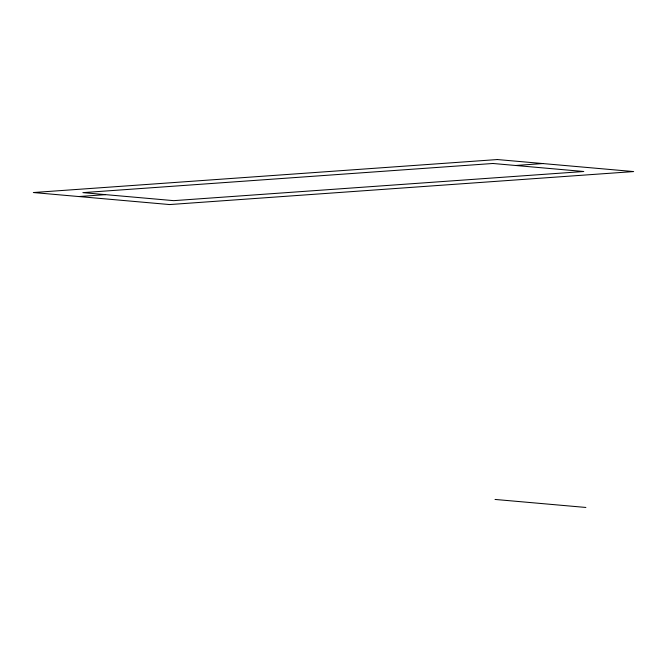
<?xml version="1.0" encoding="UTF-8"?>
<svg xmlns="http://www.w3.org/2000/svg" width="667" height="667" viewBox="0 0 667 667"><rect width="100%" height="100%" fill="white"/><g stroke="black" fill="none" stroke-linecap="round" stroke-linejoin="round"><path stroke-width="1" d="M78.773 196.548L105.586 194.639M515.624 165.491L542.796 163.557M495.031 499.441L585.884 507.454M497.374 159.546L33.35 192.538L169.626 204.561L633.65 171.569L497.374 159.546M492.913 163.482L82.875 192.638L173.728 200.65L583.767 171.502L492.913 163.482"/></g></svg>
